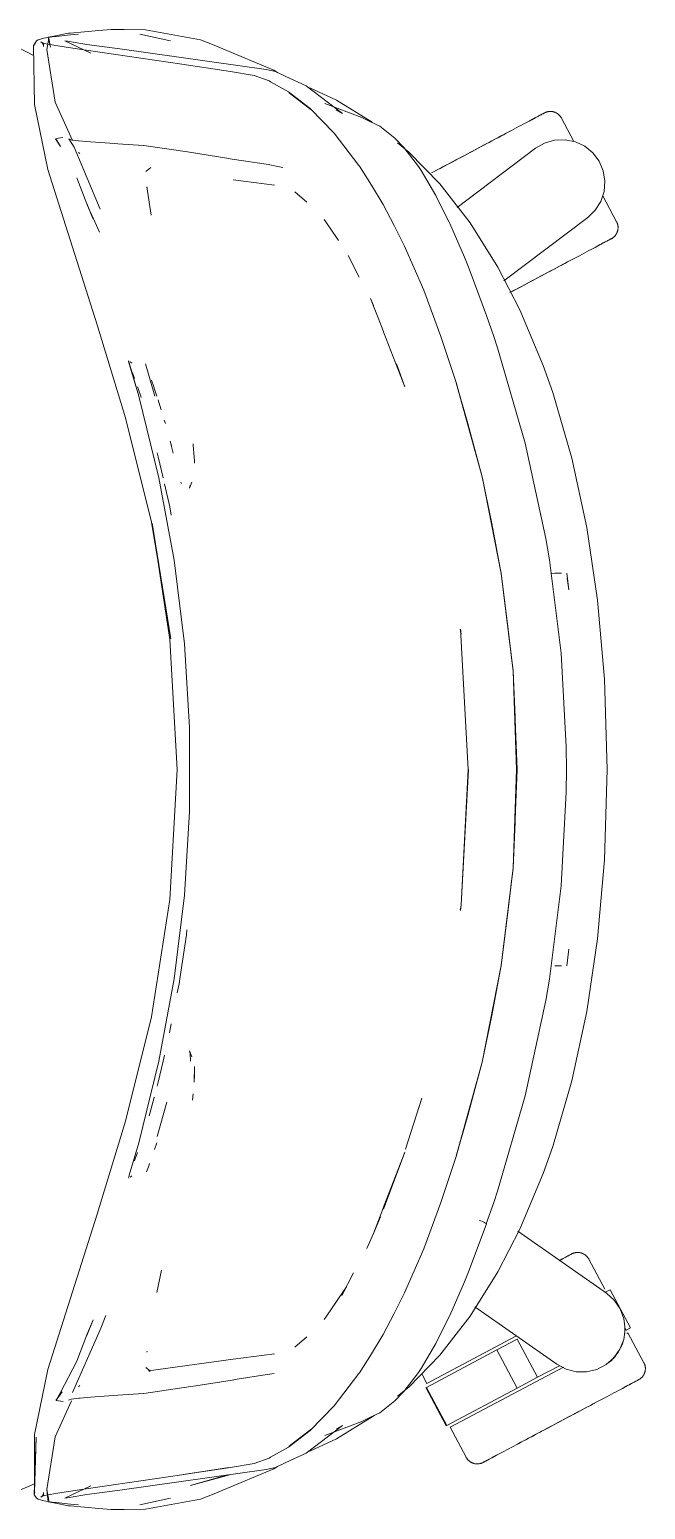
# Model space of a CAD drawing. Header units: millimetres. Extents: x 155920 to 295199, y -4084 to 97293.
# Drawn here: x 229044.1 to 229242.9, y 32937.5 to 33415.4 of the extents above; entities that cross this region are included whole.
import ezdxf

# ---------------------------------------------------------------- set-up
doc = ezdxf.new("R2010")
doc.units = ezdxf.units.MM
doc.header["$MEASUREMENT"] = 0
doc.layers.add('G-IMPT', color=8, linetype='CONTINUOUS', lineweight=9)
doc.layers.add('I-FURN', color=8, linetype='CONTINUOUS', lineweight=9)

msp = doc.modelspace()

# ---------------------------------------------------------------- linework, layer by layer
at = {"layer": 'G-IMPT'}
for p, q in [((229051.99, 33413.16), (229048.71, 33412.63)), ((229052.4, 33413.42), (229050.07, 33412.98)), ((229051.99, 33413.16), (229052.6, 33413.24)), ((229056.65, 33414.23), (229052.4, 33413.42)), ((229052.6, 33413.24), (229057.26, 33413.75)), ((229057.12, 33414.27), (229056.65, 33414.23)), ((229057.12, 33414.27), (229066.44, 33415.08)), ((229057.29, 33413.75), (229059.88, 33413.97)), ((229066.44, 33415.08), (229070.4, 33415.42)), ((229074.57, 33415.42), (229070.4, 33415.42)), ((229081.54, 33415.39), (229074.57, 33415.42)), ((229079.67, 33413.98), (229088.98, 33411.94)), ((229081.54, 33415.39), (229099.23, 33412.15)), ((229045.39, 33407.03), (229037.49, 33411.18)), ((229045.33, 33410.22), (229045.93, 33411.26)), ((229045.71, 33391.24), (229045.33, 33410.22)), ((229045.8, 33410.64), (229045.93, 33411.26)), ((229045.8, 33410.64), (229045.91, 33411.18)), ((229045.93, 33411.26), (229045.91, 33411.18)), ((229046.31, 33411.75), (229045.93, 33411.26)), ((229046.84, 33412.07), (229046.31, 33411.75)), ((229046.84, 33412.07), (229048.71, 33412.63)), ((229048.2, 33411.03), (229047.7, 33411.43)), ((229048.79, 33410.87), (229047.7, 33411.43)), ((229048.79, 33410.87), (229048.17, 33411.04)), ((229048.17, 33411.04), (229054.44, 33409.93)), ((229048.2, 33411.03), (229048.52, 33410.49)), ((229048.6, 33409.99), (229048.52, 33410.49)), ((229050.31, 33412.56), (229049.63, 33408.98)), ((229052.34, 33391.94), (229049.63, 33408.98)), ((229050.8, 33409.7), (229050.07, 33412.98)), ((229050.8, 33409.7), (229050.31, 33412.56)), ((229054.44, 33409.93), (229062.29, 33408.82)), ((229055.41, 33411.84), (229063.81, 33407.85)), ((229055.41, 33411.84), (229056.27, 33411.69)), ((229061.3, 33410.86), (229056.27, 33411.69)), ((229061.3, 33410.86), (229062.59, 33410.65)), ((229062.29, 33408.82), (229093.17, 33404.26)), ((229073.26, 33409.21), (229062.59, 33410.65)), ((229073.26, 33409.21), (229120.47, 33402.53)), ((229088.98, 33411.94), (229089.55, 33411.78)), ((229099.23, 33412.15), (229103.09, 33410.56)), ((229106.46, 33409.17), (229103.09, 33410.56)), ((229122.91, 33402.37), (229106.46, 33409.17)), ((229093.17, 33404.26), (229108.93, 33401.87)), ((229116.6, 33400.57), (229108.93, 33401.87)), ((229116.6, 33400.57), (229121.4, 33398.82)), ((229120.47, 33402.53), (229123.46, 33401.89)), ((229121.82, 33398.6), (229121.4, 33398.82)), ((229124.08, 33401.6), (229122.91, 33402.37)), ((229126.83, 33400.32), (229123.46, 33401.89)), ((229126.83, 33400.32), (229133.35, 33397.28)), ((229127.65, 33395.31), (229121.82, 33398.6)), ((229127.65, 33395.31), (229134.62, 33389.9)), ((229134.83, 33389.59), (229127.88, 33394.99)), ((229127.88, 33394.99), (229131.25, 33392.4)), ((229145.06, 33388.34), (229133.35, 33397.28)), ((229134.54, 33396.61), (229143.17, 33392.63)), ((229045.71, 33391.24), (229049.91, 33370.28)), ((229052.34, 33391.94), (229057.95, 33379.59)), ((229134.83, 33389.59), (229131.25, 33392.4)), ((229142.35, 33381.99), (229134.62, 33389.9)), ((229139.4, 33391.57), (229151.31, 33387.06)), ((229145.06, 33388.34), (229143.02, 33389.5)), ((229143.17, 33392.63), (229154.62, 33385.51)), ((229153.53, 33385.99), (229151.31, 33387.06)), ((229155.97, 33384.81), (229153.53, 33385.99)), ((229157.11, 33384.2), (229155.97, 33384.81)), ((229052.48, 33380.11), (229052.54, 33380.13)), ((229052.48, 33380.11), (229054.07, 33377.65)), ((229053.42, 33380.41), (229052.54, 33380.13)), ((229054.07, 33377.65), (229052.54, 33380.13)), ((229052.54, 33380.13), (229054.03, 33377.66)), ((229054.77, 33380.58), (229053.42, 33380.41)), ((229057.41, 33379.82), (229056.69, 33380.11)), ((229056.69, 33380.11), (229058.45, 33377.44)), ((229057.41, 33379.82), (229057.42, 33379.81)), ((229059.8, 33379.52), (229057.42, 33379.81)), ((229142.35, 33381.99), (229150.37, 33371.56)), ((229157.11, 33384.2), (229161.97, 33380.34)), ((229161.97, 33380.34), (229164.87, 33377.31)), ((229058.45, 33377.44), (229066.88, 33357.46)), ((229059.8, 33379.52), (229059.88, 33379.51)), ((229063.76, 33379.22), (229059.88, 33379.51)), ((229059.9, 33375.72), (229060.34, 33375.45)), ((229071.62, 33378.66), (229063.76, 33379.22)), ((229072.6, 33378.58), (229071.62, 33378.66)), ((229080.85, 33377.96), (229072.6, 33378.58)), ((229080.85, 33377.96), (229080.93, 33377.95)), ((229095, 33375.92), (229080.93, 33377.95)), ((229095, 33375.92), (229108.35, 33373.81)), ((229166.54, 33375.89), (229162.86, 33378.89)), ((229164.87, 33377.31), (229169.58, 33371.18)), ((229166.54, 33375.89), (229176.5, 33365.6)), ((229065.9, 33320.04), (229049.91, 33370.28)), ((229081.58, 33369.58), (229083.22, 33370.85)), ((229108.35, 33373.81), (229108.86, 33373.73)), ((229109.47, 33373.63), (229108.86, 33373.73)), ((229109.47, 33373.63), (229121.2, 33371.83)), ((229121.2, 33371.83), (229121.66, 33371.76)), ((229123.65, 33371.34), (229121.66, 33371.76)), ((229125.81, 33370.88), (229123.65, 33371.34)), ((229150.54, 33371.3), (229150.37, 33371.56)), ((229154.43, 33365.2), (229150.54, 33371.3)), ((229169.58, 33371.18), (229170.45, 33369.89)), ((229062.59, 33359.1), (229059.33, 33367.57)), ((229109.77, 33366.95), (229123.13, 33365.17)), ((229175.18, 33361.89), (229170.45, 33369.89)), ((229186.3, 33353), (229176.5, 33365.6)), ((229081.94, 33364.63), (229083.34, 33355.46)), ((229081.94, 33364.63), (229081.98, 33364.28)), ((229123.13, 33365.17), (229122.66, 33365.32)), ((229133.63, 33359.67), (229129.72, 33363.01)), ((229154.43, 33365.2), (229158.19, 33358.98)), ((229175.48, 33361.3), (229175.18, 33361.89)), ((229175.48, 33361.3), (229179.49, 33353.28)), ((229064.6, 33354.2), (229062.58, 33359.3)), ((229062.58, 33359.3), (229064.61, 33354.18)), ((229062.59, 33359.1), (229064.6, 33354.2)), ((229063.61, 33356.72), (229066.65, 33350)), ((229161.76, 33352.19), (229158.19, 33358.98)), ((229139.9, 33353.04), (229139.15, 33354.14)), ((229139.9, 33353.04), (229143.39, 33347.91)), ((229161.76, 33352.19), (229165.15, 33345.46)), ((229179.71, 33352.84), (229179.49, 33353.28)), ((229179.71, 33352.84), (229184.48, 33341.88)), ((229195.28, 33338.7), (229186.3, 33353)), ((229143.39, 33347.91), (229143.79, 33347.33)), ((229146.92, 33342.43), (229150.47, 33335.46)), ((229171.33, 33331.23), (229165.15, 33345.46)), ((229184.48, 33341.88), (229185.96, 33338.2)), ((229191.56, 33323.13), (229185.96, 33338.2)), ((229202.37, 33324.93), (229195.28, 33338.7)), ((229157.82, 33319.27), (229154.1, 33328.6)), ((229154.1, 33328.6), (229155.1, 33326.35)), ((229176.79, 33316.35), (229171.33, 33331.23)), ((229191.56, 33323.13), (229193.9, 33316.31)), ((229209.88, 33306.95), (229202.37, 33324.93)), ((229075.08, 33290.07), (229065.9, 33320.04)), ((229158.48, 33317.54), (229157.82, 33319.27)), ((229165.2, 33300.1), (229158.48, 33317.54)), ((229176.79, 33316.35), (229181.79, 33301.44)), ((229195.09, 33312.7), (229193.9, 33316.31)), ((229076.04, 33308.24), (229076.17, 33308.48)), ((229079.31, 33297.02), (229076.04, 33308.24)), ((229077.13, 33307.7), (229076.52, 33308.09)), ((229195.09, 33312.7), (229204.04, 33281.88)), ((229079.31, 33297.02), (229076.19, 33307.84)), ((229076.25, 33307.55), (229076.19, 33307.84)), ((229079.31, 33297.02), (229076.25, 33307.55)), ((229077.13, 33307.7), (229076.92, 33307.85)), ((229077.58, 33303.76), (229077.18, 33304.84)), ((229077.93, 33302.79), (229077.58, 33303.76)), ((229084.5, 33297.01), (229081.47, 33307.44)), ((229165.2, 33300.1), (229162.47, 33307.53)), ((229209.88, 33306.95), (229212.96, 33298.22)), ((229078.91, 33300.04), (229079.2, 33299.24)), ((229079.94, 33297.01), (229079.2, 33299.24)), ((229083.38, 33302.19), (229084.14, 33300.03)), ((229084.39, 33299.31), (229084.14, 33300.03)), ((229084.39, 33299.31), (229085.16, 33297.01)), ((229185.52, 33288.18), (229181.75, 33301.35)), ((229190.18, 33270.94), (229181.75, 33301.35)), ((229190.18, 33270.94), (229181.79, 33301.44)), ((229085.85, 33270.7), (229079.31, 33297.02)), ((229079.94, 33297.01), (229080.09, 33296.56)), ((229085.54, 33295.88), (229085.79, 33295.09)), ((229085.79, 33295.09), (229086.58, 33292.6)), ((229212.96, 33298.22), (229219.13, 33276.98)), ((229075.08, 33290.07), (229083.39, 33256.38)), ((229087.57, 33289.31), (229087.9, 33288.19)), ((229185.52, 33288.18), (229190.18, 33270.94)), ((229089.48, 33282.52), (229090.47, 33278.65)), ((229089.48, 33282.52), (229089.87, 33280.99)), ((229096.9, 33281.16), (229096.86, 33281.64)), ((229097.17, 33277.46), (229096.9, 33281.16)), ((229210.7, 33251.09), (229204.04, 33281.88)), ((229085.62, 33277.43), (229085.28, 33278.72)), ((229087.17, 33270.68), (229085.62, 33277.43)), ((229097.17, 33277.46), (229097.27, 33276.08)), ((229097.28, 33275.38), (229097.27, 33276.08)), ((229219.13, 33276.98), (229223.95, 33254.61)), ((229085.85, 33270.7), (229090.79, 33244.03)), ((229196.35, 33239.81), (229190.14, 33271.05)), ((229190.14, 33271.05), (229196.35, 33239.89)), ((229190.18, 33270.94), (229193.25, 33255.92)), ((229089.33, 33261.29), (229087.63, 33268.71)), ((229093.07, 33268.89), (229092.94, 33269.3)), ((229095.74, 33267.29), (229096.43, 33269.24)), ((229095.74, 33267.29), (229095.96, 33268.34)), ((229089.81, 33258.66), (229089.33, 33261.29)), ((229083.39, 33256.38), (229089.65, 33218.64)), ((229089.39, 33218.47), (229083.65, 33256)), ((229089.65, 33218.64), (229083.65, 33256)), ((229196.35, 33239.81), (229193.25, 33255.92)), ((229211.89, 33244.17), (229210.7, 33251.09)), ((229227.44, 33231.19), (229223.95, 33254.61)), ((229090.79, 33244.03), (229094.08, 33217.11)), ((229215.7, 33214), (229211.89, 33244.17)), ((229200.18, 33208.3), (229196.35, 33239.89)), ((229198.3, 33224.33), (229196.35, 33239.81)), ((229200.14, 33208.26), (229196.35, 33239.81)), ((229212.44, 33239.81), (229213.68, 33239.85)), ((229215.77, 33239.93), (229213.68, 33239.85)), ((229215.77, 33239.93), (229215.66, 33239.92)), ((229217.54, 33239.9), (229218.19, 33234.48)), ((229217.62, 33238.25), (229218.19, 33234.48)), ((229229.7, 33205.62), (229227.44, 33231.19)), ((229198.3, 33224.33), (229200.14, 33208.26)), ((229089.39, 33218.47), (229091.75, 33176.48)), ((229183.13, 33221.76), (229183.18, 33221.51)), ((229185.68, 33176.48), (229183.18, 33221.82)), ((229183.18, 33221.82), (229183.41, 33220.21)), ((229183.41, 33220.21), (229183.18, 33221.51)), ((229095.74, 33190.04), (229094.08, 33217.11)), ((229217.31, 33183.79), (229215.7, 33214)), ((229200.14, 33208.26), (229200.81, 33193.36)), ((229200.14, 33208.26), (229201.28, 33176.48)), ((229201.51, 33176.48), (229200.18, 33208.3)), ((229230.55, 33176.48), (229229.7, 33205.62)), ((229200.81, 33193.36), (229201.28, 33176.48)), ((229095.74, 33162.92), (229095.74, 33190.04)), ((229217.31, 33183.79), (229217.41, 33176.48)), ((229089.39, 33134.49), (229091.75, 33176.48)), ((229185.74, 33176.48), (229183.41, 33132.75)), ((229185.68, 33176.48), (229183.41, 33132.75)), ((229200.14, 33144.7), (229201.28, 33176.48)), ((229200.18, 33144.66), (229201.51, 33176.48)), ((229200.81, 33159.6), (229201.28, 33176.48)), ((229217.31, 33169.17), (229217.41, 33176.48)), ((229229.7, 33147.34), (229230.55, 33176.48)), ((229217.31, 33169.17), (229215.7, 33138.96)), ((229095.74, 33162.92), (229094.08, 33135.85)), ((229200.81, 33159.6), (229200.14, 33144.7)), ((229227.44, 33121.77), (229229.7, 33147.34)), ((229200.14, 33144.7), (229196.35, 33113.15)), ((229200.18, 33144.66), (229196.35, 33113.07)), ((229200.14, 33144.7), (229198.3, 33128.63)), ((229215.7, 33138.96), (229211.89, 33108.8)), ((229083.39, 33096.58), (229089.39, 33134.49)), ((229090.79, 33108.93), (229094.08, 33135.85)), ((229183.13, 33131.2), (229183.18, 33131.45)), ((229183.41, 33132.75), (229183.15, 33130.97)), ((229183.41, 33132.75), (229183.18, 33131.45)), ((229196.35, 33113.15), (229198.3, 33128.63)), ((229093.41, 33114.56), (229094.7, 33123.08)), ((229094.7, 33123.08), (229094.89, 33124.74)), ((229223.95, 33098.35), (229227.44, 33121.77)), ((229217.54, 33113.06), (229218.19, 33118.48)), ((229093.41, 33114.56), (229092.56, 33108.93)), ((229190.18, 33082.02), (229196.35, 33113.15)), ((229190.18, 33082.02), (229196.35, 33113.07)), ((229196.35, 33113.15), (229193.25, 33097.04)), ((229213.68, 33113.11), (229215.77, 33113.03)), ((229215.77, 33113.03), (229215.66, 33113.04)), ((229085.85, 33082.26), (229090.79, 33108.93)), ((229091.76, 33104.4), (229092.31, 33107.31)), ((229092.56, 33108.93), (229092.31, 33107.31)), ((229211.89, 33108.8), (229210.7, 33101.87)), ((229204.04, 33071.09), (229210.7, 33101.87)), ((229219.13, 33075.99), (229223.95, 33098.35)), ((229083.39, 33096.58), (229075.08, 33062.9)), ((229089.83, 33094.3), (229089.29, 33091.48)), ((229190.18, 33082.02), (229193.25, 33097.04)), ((229087.63, 33084.25), (229087.18, 33082.28)), ((229095.96, 33084.62), (229095.74, 33085.67)), ((229095.74, 33085.67), (229096.43, 33083.72)), ((229095.96, 33084.62), (229095.99, 33082.32)), ((229085.85, 33082.26), (229079.31, 33055.94)), ((229085.62, 33075.53), (229087.18, 33082.28)), ((229096, 33082.46), (229095.99, 33082.32)), ((229097.28, 33080.61), (229097.19, 33075.56)), ((229097.28, 33080.61), (229097.27, 33077.83)), ((229190.18, 33082.02), (229181.75, 33051.61)), ((229190.18, 33082.02), (229181.79, 33051.52)), ((229185.52, 33064.78), (229190.18, 33082.02)), ((229085.62, 33075.53), (229085.29, 33074.23)), ((229097.19, 33075.56), (229097.27, 33077.83)), ((229212.96, 33054.74), (229219.13, 33075.99)), ((229084, 33069.37), (229082.89, 33065.37)), ((229084, 33069.37), (229084.32, 33070.51)), ((229084.32, 33070.51), (229084.37, 33070.69)), ((229096.88, 33071.76), (229096.67, 33069.67)), ((229170.73, 33070.34), (229165.47, 33053.85)), ((229170.73, 33070.34), (229169.65, 33066.9)), ((229204.04, 33071.09), (229195.09, 33040.26)), ((229082.89, 33065.37), (229082.68, 33064.68)), ((229085.29, 33057.97), (229088.39, 33069.03)), ((229185.52, 33064.78), (229181.75, 33051.61)), ((229065.9, 33032.92), (229075.08, 33062.9)), ((229079.31, 33055.94), (229076.23, 33045.52)), ((229085.15, 33055.95), (229084.42, 33053.74)), ((229212.96, 33054.74), (229209.88, 33046.01)), ((229078.15, 33050.75), (229077.91, 33050.09)), ((229078.15, 33050.75), (229078.89, 33052.84)), ((229165.2, 33052.86), (229158.38, 33034.46)), ((229165.2, 33052.86), (229158.48, 33035.42)), ((229181.79, 33051.52), (229176.79, 33036.61)), ((229076.09, 33044.95), (229076.17, 33045.24)), ((229076.17, 33045.24), (229076.23, 33045.52)), ((229077.13, 33045.26), (229076.52, 33044.88)), ((229077.13, 33045.26), (229076.92, 33045.11)), ((229082.43, 33048.19), (229081.82, 33046.53)), ((229082.43, 33048.19), (229082.81, 33049.2)), ((229209.88, 33046.01), (229202.37, 33028.03)), ((229076.04, 33044.72), (229076.09, 33044.95)), ((229076.12, 33044.49), (229076.04, 33044.72)), ((229171.33, 33021.73), (229176.79, 33036.61)), ((229191.49, 33029.72), (229193.9, 33036.65)), ((229195.09, 33040.26), (229193.9, 33036.65)), ((229065.9, 33032.92), (229049.91, 32982.68)), ((229155.1, 33026.61), (229157.82, 33033.69)), ((229155.1, 33026.61), (229157.41, 33032.05)), ((229158.48, 33035.42), (229157.82, 33033.69)), ((229190.26, 33030.5), (229189.21, 33030.93)), ((229189.21, 33030.93), (229189.8, 33030.7)), ((229152.9, 33021.76), (229155.1, 33026.61)), ((229185.96, 33014.76), (229191.53, 33029.72)), ((229190.26, 33030.5), (229189.8, 33030.7)), ((229190.26, 33030.5), (229190.91, 33030.22)), ((229190.26, 33030.5), (229191.09, 33030.12)), ((229190.91, 33030.22), (229191.09, 33030.12)), ((229191.49, 33029.85), (229191.09, 33030.12)), ((229191.09, 33030.12), (229191.48, 33029.9)), ((229191.49, 33029.85), (229191.48, 33029.9)), ((229191.53, 33029.72), (229191.49, 33029.85)), ((229191.49, 33029.85), (229191.49, 33029.72)), ((229195.28, 33014.26), (229202.37, 33028.03)), ((229171.33, 33021.73), (229165.15, 33007.5)), ((229086.62, 33014.81), (229085.2, 33007.55)), ((229148.63, 33013.95), (229144.84, 33006.61)), ((229184.48, 33011.08), (229185.96, 33014.76)), ((229186.3, 32999.96), (229195.28, 33014.26)), ((229146.34, 33009.39), (229143.79, 33005.63)), ((229146.34, 33009.39), (229144.84, 33006.61)), ((229161.76, 33000.78), (229165.15, 33007.5)), ((229179.71, 33000.12), (229184.48, 33011.08)), ((229143.39, 33005.05), (229139.9, 32999.92)), ((229143.79, 33005.63), (229143.39, 33005.05)), ((229064.6, 32998.76), (229062.58, 32993.66)), ((229062.59, 32993.87), (229064.6, 32998.76)), ((229068.66, 33000.18), (229066.88, 32995.5)), ((229139.9, 32999.92), (229139.15, 32998.82)), ((229161.76, 33000.78), (229158.19, 32993.98)), ((229179.71, 33000.12), (229175.18, 32991.07)), ((229179.49, 32999.68), (229175.18, 32991.07)), ((229179.71, 33000.12), (229175.48, 32991.67)), ((229186.3, 32999.96), (229176.5, 32987.36)), ((229179.49, 32999.68), (229179.71, 33000.12)), ((229066.88, 32995.5), (229057.96, 32975.34)), ((229059.33, 32985.4), (229062.59, 32993.87)), ((229062.58, 32993.66), (229063.98, 32997.2)), ((229133.63, 32993.29), (229129.72, 32989.95)), ((229154.43, 32987.76), (229158.19, 32993.98)), ((229081.94, 32988.33), (229081.98, 32988.68)), ((229175.18, 32991.07), (229170.45, 32983.07)), ((229175.18, 32991.07), (229175.48, 32991.67)), ((229059.33, 32985.4), (229054.05, 32975.29)), ((229081.58, 32983.39), (229083.15, 32982.14)), ((229109.77, 32986.01), (229082.44, 32982.27)), ((229109.77, 32986.01), (229123.13, 32987.79)), ((229123.13, 32987.79), (229122.66, 32987.64)), ((229154.43, 32987.76), (229150.54, 32981.66)), ((229166.54, 32977.07), (229176.5, 32987.36)), ((229169.58, 32981.78), (229170.45, 32983.07)), ((229049.91, 32982.68), (229045.71, 32961.72)), ((229082.44, 32982.27), (229082.7, 32982.22)), ((229082.94, 32982.18), (229082.7, 32982.22)), ((229097.69, 32977.46), (229109.46, 32979.33)), ((229111.12, 32979.59), (229109.46, 32979.33)), ((229117.96, 32980.65), (229111.12, 32979.59)), ((229117.96, 32980.65), (229123.03, 32981.4)), ((229142.35, 32970.97), (229150.37, 32981.4)), ((229150.37, 32981.4), (229150.54, 32981.66)), ((229164.87, 32975.65), (229169.58, 32981.78)), ((229052.7, 32972.83), (229054.54, 32975.54)), ((229052.7, 32972.83), (229054.05, 32975.29)), ((229060.34, 32977.51), (229059.9, 32977.24)), ((229059.98, 32973.45), (229060.35, 32973.49)), ((229063.76, 32973.74), (229060.35, 32973.49)), ((229063.76, 32973.74), (229072.6, 32974.38)), ((229080.85, 32975), (229072.6, 32974.38)), ((229080.93, 32975.01), (229080.85, 32975)), ((229080.93, 32975.01), (229096.14, 32977.22)), ((229096.14, 32977.22), (229097.69, 32977.46)), ((229164.87, 32975.65), (229161.97, 32972.62)), ((229162.86, 32974.07), (229166.54, 32977.07)), ((229052.34, 32961.02), (229057.62, 32972.63)), ((229052.7, 32972.83), (229052.67, 32973)), ((229052.73, 32972.7), (229052.7, 32972.83)), ((229053.42, 32972.55), (229052.73, 32972.7)), ((229054.95, 32972.39), (229053.42, 32972.55)), ((229056.68, 32972.87), (229057.45, 32973.14)), ((229057.52, 32973.16), (229057.45, 32973.14)), ((229059.98, 32973.45), (229057.52, 32973.16)), ((229134.62, 32963.07), (229142.35, 32970.97)), ((229155.97, 32968.15), (229157.11, 32968.76)), ((229157.11, 32968.76), (229161.97, 32972.62)), ((229145.06, 32964.62), (229133.41, 32955.71)), ((229139.4, 32961.39), (229151.31, 32965.9)), ((229145.06, 32964.62), (229143.11, 32963.51)), ((229154.62, 32967.45), (229143.17, 32960.33)), ((229153.53, 32966.97), (229151.31, 32965.9)), ((229155.97, 32968.15), (229153.53, 32966.97)), ((229154.62, 32967.45), (229155.38, 32967.96)), ((229046.15, 32960.84), (229045.57, 32942.39)), ((229045.71, 32961.72), (229045.67, 32942.86)), ((229046.15, 32960.84), (229045.67, 32942.86)), ((229052.34, 32961.02), (229049.63, 32943.98)), ((229134.62, 32963.07), (229127.65, 32957.65)), ((229127.88, 32957.97), (229134.83, 32963.37)), ((229127.88, 32957.97), (229131.25, 32960.56)), ((229134.83, 32963.37), (229131.25, 32960.56)), ((229143.17, 32960.33), (229134.54, 32956.35)), ((229127.65, 32957.65), (229121.82, 32954.36)), ((229133.41, 32955.71), (229126.83, 32952.64)), ((229073.26, 32943.75), (229120.47, 32950.43)), ((229093.17, 32948.7), (229108.36, 32951.03)), ((229093.77, 32948.79), (229108.93, 32951.09)), ((229093.77, 32948.79), (229108.36, 32951.03)), ((229122.91, 32950.59), (229106.46, 32943.79)), ((229116.6, 32952.39), (229108.93, 32951.09)), ((229121.4, 32954.14), (229116.6, 32952.39)), ((229120.47, 32950.43), (229123.46, 32951.07)), ((229121.4, 32954.14), (229121.82, 32954.36)), ((229124.08, 32951.36), (229122.91, 32950.59)), ((229126.83, 32952.64), (229123.46, 32951.07)), ((229037.51, 32942.26), (229045.68, 32945.83)), ((229063.84, 32945.13), (229055.41, 32941.12)), ((229093.17, 32948.7), (229062.29, 32944.14)), ((229096.05, 32945.3), (229109, 32948.81)), ((229096.05, 32945.3), (229107.94, 32948.66)), ((229045.54, 32942.27), (229045.73, 32943.14)), ((229045.54, 32942.27), (229045.93, 32941.7)), ((229045.57, 32942.39), (229045.67, 32942.86)), ((229045.67, 32942.86), (229045.7, 32943.03)), ((229045.73, 32943.14), (229045.7, 32943.03)), ((229046.31, 32941.21), (229045.93, 32941.7)), ((229046.31, 32941.21), (229046.84, 32940.89)), ((229048.71, 32940.34), (229046.84, 32940.89)), ((229048.79, 32942.09), (229047.7, 32941.53)), ((229048.2, 32941.93), (229047.7, 32941.53)), ((229048.17, 32941.92), (229054.44, 32943.03)), ((229048.79, 32942.09), (229048.17, 32941.92)), ((229048.52, 32942.47), (229048.2, 32941.93)), ((229048.52, 32942.47), (229048.6, 32942.97)), ((229051.99, 32939.8), (229048.71, 32940.34)), ((229050.31, 32940.4), (229049.63, 32943.98)), ((229050.31, 32940.4), (229049.69, 32943.94)), ((229049.69, 32943.94), (229050.07, 32939.98)), ((229062.29, 32944.14), (229054.44, 32943.03)), ((229055.41, 32941.12), (229056.27, 32941.27)), ((229056.27, 32941.27), (229061.3, 32942.1)), ((229061.3, 32942.1), (229062.59, 32942.31)), ((229073.26, 32943.75), (229062.59, 32942.31)), ((229079.67, 32938.98), (229088.98, 32941.02)), ((229081.54, 32937.57), (229099.23, 32940.81)), ((229088.98, 32941.02), (229089.55, 32941.18)), ((229099.23, 32940.81), (229103.09, 32942.4)), ((229106.46, 32943.79), (229103.09, 32942.4)), ((229052.4, 32939.54), (229050.07, 32939.98)), ((229051.99, 32939.8), (229052.6, 32939.72)), ((229052.4, 32939.54), (229056.65, 32938.73)), ((229057.26, 32939.21), (229052.6, 32939.72)), ((229057.12, 32938.69), (229056.65, 32938.73)), ((229066.44, 32937.88), (229057.12, 32938.69)), ((229057.29, 32939.21), (229059.88, 32938.99)), ((229066.44, 32937.88), (229070.4, 32937.54)), ((229070.4, 32937.54), (229074.57, 32937.54)), ((229081.54, 32937.57), (229074.57, 32937.54))]:
    msp.add_line(p, q, dxfattribs=at)
at = {"layer": 'I-FURN'}
for p, q in [((229202.7, 33384.47), (229201.96, 33384.08)), ((229203.4, 33384.85), (229202.7, 33384.47)), ((229204.08, 33385.21), (229203.4, 33384.85)), ((229204.73, 33385.55), (229204.08, 33385.21)), ((229205.35, 33385.88), (229204.73, 33385.55)), ((229205.93, 33386.19), (229205.35, 33385.88)), ((229205.62, 33386.03), (229206.19, 33386.33)), ((229206.48, 33386.48), (229205.93, 33386.19)), ((229206.19, 33386.33), (229206.72, 33386.61)), ((229207, 33386.76), (229206.48, 33386.48)), ((229206.72, 33386.61), (229207.22, 33386.88)), ((229207.48, 33387.02), (229207, 33386.76)), ((229207.22, 33386.88), (229207.69, 33387.13)), ((229207.93, 33387.25), (229207.48, 33387.02)), ((229207.69, 33387.13), (229208.12, 33387.36)), ((229208.34, 33387.47), (229207.93, 33387.25)), ((229208.12, 33387.36), (229208.51, 33387.56)), ((229208.71, 33387.67), (229208.34, 33387.47)), ((229208.51, 33387.56), (229208.87, 33387.75)), ((229209.05, 33387.85), (229208.71, 33387.67)), ((229208.87, 33387.75), (229209.19, 33387.92)), ((229209.34, 33388.01), (229209.05, 33387.85)), ((229209.19, 33387.92), (229209.47, 33388.07)), ((229209.6, 33388.14), (229209.34, 33388.01)), ((229209.47, 33388.07), (229209.71, 33388.2)), ((229209.82, 33388.26), (229209.6, 33388.14)), ((229209.71, 33388.2), (229209.91, 33388.31)), ((229210, 33388.36), (229209.82, 33388.26)), ((229209.91, 33388.31), (229210.07, 33388.39)), ((229210.14, 33388.43), (229210, 33388.36)), ((229210.07, 33388.39), (229210.19, 33388.46)), ((229210.24, 33388.48), (229210.14, 33388.43)), ((229210.19, 33388.46), (229210.27, 33388.5)), ((229210.3, 33388.52), (229210.24, 33388.48)), ((229210.27, 33388.5), (229210.32, 33388.52)), ((229210.32, 33388.53), (229210.3, 33388.52)), ((229210.32, 33388.53), (229210.47, 33388.6)), ((229210.32, 33388.52), (229210.32, 33388.53)), ((229210.47, 33388.6), (229210.61, 33388.67)), ((229210.61, 33388.67), (229210.76, 33388.73)), ((229210.76, 33388.73), (229210.91, 33388.78)), ((229210.91, 33388.78), (229211.07, 33388.83)), ((229211.07, 33388.83), (229211.22, 33388.87)), ((229211.22, 33388.87), (229211.38, 33388.91)), ((229211.38, 33388.91), (229211.54, 33388.94)), ((229211.54, 33388.94), (229211.7, 33388.96)), ((229211.7, 33388.96), (229211.86, 33388.98)), ((229211.86, 33388.98), (229212.02, 33388.99)), ((229212.02, 33388.99), (229212.18, 33389)), ((229212.18, 33389), (229212.34, 33389)), ((229212.34, 33389), (229212.5, 33388.99)), ((229212.5, 33388.99), (229212.66, 33388.97)), ((229212.66, 33388.97), (229212.82, 33388.95)), ((229212.82, 33388.95), (229212.98, 33388.92)), ((229212.98, 33388.92), (229213.14, 33388.89)), ((229213.14, 33388.89), (229213.29, 33388.85)), ((229213.29, 33388.85), (229213.45, 33388.8)), ((229213.45, 33388.8), (229213.6, 33388.75)), ((229213.6, 33388.75), (229213.75, 33388.69)), ((229213.75, 33388.69), (229213.9, 33388.63)), ((229213.9, 33388.63), (229214.04, 33388.56)), ((229214.04, 33388.56), (229214.19, 33388.48)), ((229214.19, 33388.48), (229214.32, 33388.4)), ((229214.32, 33388.4), (229214.46, 33388.31)), ((229214.46, 33388.31), (229214.59, 33388.22)), ((229214.59, 33388.22), (229214.72, 33388.12)), ((229214.72, 33388.12), (229214.84, 33388.02)), ((229214.84, 33388.02), (229214.96, 33387.91)), ((229214.96, 33387.91), (229215.08, 33387.8)), ((229215.08, 33387.8), (229215.19, 33387.68)), ((229215.19, 33387.68), (229215.3, 33387.56)), ((229215.3, 33387.56), (229215.4, 33387.44)), ((229215.4, 33387.44), (229215.49, 33387.31)), ((229215.49, 33387.31), (229215.59, 33387.17)), ((229215.59, 33387.17), (229215.67, 33387.04)), ((229215.67, 33387.04), (229215.75, 33386.9)), ((229215.75, 33386.9), (229215.77, 33386.86)), ((229219.8, 33379.28), (229215.77, 33386.86)), ((229192.83, 33379.23), (229193.78, 33379.73)), ((229194.29, 33380), (229193.35, 33379.5)), ((229193.78, 33379.73), (229194.72, 33380.23)), ((229195.22, 33380.5), (229194.29, 33380)), ((229194.72, 33380.23), (229195.64, 33380.72)), ((229196.14, 33380.98), (229195.22, 33380.5)), ((229195.64, 33380.72), (229196.55, 33381.2)), ((229197.03, 33381.46), (229196.14, 33380.98)), ((229196.55, 33381.2), (229197.44, 33381.68)), ((229197.91, 33381.93), (229197.03, 33381.46)), ((229197.44, 33381.68), (229198.31, 33382.14)), ((229198.77, 33382.38), (229197.91, 33381.93)), ((229198.31, 33382.14), (229199.15, 33382.59)), ((229199.6, 33382.83), (229198.77, 33382.38)), ((229200.41, 33383.26), (229199.6, 33382.83)), ((229201.2, 33383.68), (229200.41, 33383.26)), ((229201.96, 33384.08), (229201.2, 33383.68)), ((229210.35, 33378.77), (229213.58, 33379.71)), ((229213.58, 33379.71), (229216.96, 33379.85)), ((229216.96, 33379.85), (229220.26, 33379.18)), ((229182.11, 33358), (229207.43, 33377.08)), ((229183.91, 33374.48), (229184.91, 33375.02)), ((229185.46, 33375.3), (229184.45, 33374.77)), ((229184.91, 33375.02), (229185.92, 33375.55)), ((229186.46, 33375.84), (229185.46, 33375.3)), ((229185.92, 33375.55), (229186.92, 33376.08)), ((229187.46, 33376.37), (229186.46, 33375.84)), ((229186.92, 33376.08), (229187.92, 33376.62)), ((229188.46, 33376.9), (229187.46, 33376.37)), ((229187.92, 33376.62), (229188.92, 33377.15)), ((229189.46, 33377.43), (229188.46, 33376.9)), ((229188.92, 33377.15), (229189.91, 33377.67)), ((229190.44, 33377.96), (229189.46, 33377.43)), ((229189.91, 33377.67), (229190.9, 33378.2)), ((229191.42, 33378.48), (229190.44, 33377.96)), ((229190.9, 33378.2), (229191.87, 33378.72)), ((229192.39, 33378.99), (229191.42, 33378.48)), ((229191.87, 33378.72), (229192.83, 33379.23)), ((229193.35, 33379.5), (229192.39, 33378.99)), ((229207.43, 33377.08), (229210.35, 33378.77)), ((229220.26, 33379.18), (229223.31, 33377.74)), ((229223.31, 33377.74), (229225.93, 33375.61)), ((229225.93, 33375.61), (229227.96, 33372.92)), ((229175.15, 33369.82), (229176.08, 33370.32)), ((229176.58, 33370.59), (229175.65, 33370.09)), ((229176.08, 33370.32), (229177.02, 33370.82)), ((229177.53, 33371.09), (229176.58, 33370.59)), ((229177.02, 33370.82), (229177.98, 33371.33)), ((229178.5, 33371.61), (229177.53, 33371.09)), ((229177.98, 33371.33), (229178.95, 33371.84)), ((229179.47, 33372.12), (229178.5, 33371.61)), ((229178.95, 33371.84), (229179.92, 33372.36)), ((229180.46, 33372.65), (229179.47, 33372.12)), ((229179.92, 33372.36), (229180.91, 33372.89)), ((229181.45, 33373.17), (229180.46, 33372.65)), ((229180.91, 33372.89), (229181.91, 33373.42)), ((229182.44, 33373.7), (229181.45, 33373.17)), ((229181.91, 33373.42), (229182.9, 33373.95)), ((229183.45, 33374.24), (229182.44, 33373.7)), ((229182.9, 33373.95), (229183.91, 33374.48)), ((229184.45, 33374.77), (229183.45, 33374.24)), ((229227.96, 33372.92), (229229.28, 33369.82)), ((229174.72, 33369.6), (229173.82, 33369.12)), ((229174.23, 33369.34), (229175.15, 33369.82)), ((229175.65, 33370.09), (229174.72, 33369.6)), ((229229.28, 33369.82), (229229.83, 33366.49)), ((229229.83, 33366.49), (229229.56, 33363.12)), ((229229.56, 33363.12), (229228.5, 33359.92)), ((229233.58, 33353.36), (229229.11, 33361.77)), ((229226.7, 33357.07), (229224.27, 33354.73)), ((229228.5, 33359.92), (229226.7, 33357.07)), ((229224.27, 33354.73), (229197.2, 33334.33)), ((229233.58, 33353.36), (229233.66, 33353.22)), ((229233.66, 33353.22), (229233.72, 33353.07)), ((229233.72, 33353.07), (229233.78, 33352.92)), ((229233.78, 33352.92), (229233.84, 33352.77)), ((229233.84, 33352.77), (229233.89, 33352.62)), ((229233.89, 33352.62), (229233.93, 33352.46)), ((229233.93, 33352.46), (229233.97, 33352.3)), ((229233.97, 33352.3), (229234, 33352.15)), ((229234, 33352.15), (229234.02, 33351.99)), ((229234.03, 33351.02), (229234.01, 33350.86)), ((229234.02, 33351.99), (229234.04, 33351.83)), ((229234.04, 33351.18), (229234.03, 33351.02)), ((229234.04, 33351.83), (229234.05, 33351.67)), ((229234.05, 33351.34), (229234.04, 33351.18)), ((229234.05, 33351.67), (229234.05, 33351.5)), ((229234.05, 33351.5), (229234.05, 33351.34)), ((229228.32, 33346), (229228.82, 33346.26)), ((229229.08, 33346.4), (229228.59, 33346.14)), ((229228.82, 33346.26), (229229.29, 33346.51)), ((229229.52, 33346.64), (229229.08, 33346.4)), ((229229.29, 33346.51), (229229.72, 33346.74)), ((229229.93, 33346.86), (229229.52, 33346.64)), ((229229.72, 33346.74), (229230.11, 33346.95)), ((229230.31, 33347.05), (229229.93, 33346.86)), ((229230.11, 33346.95), (229230.46, 33347.14)), ((229230.64, 33347.23), (229230.31, 33347.05)), ((229230.46, 33347.14), (229230.78, 33347.31)), ((229230.94, 33347.39), (229230.64, 33347.23)), ((229230.78, 33347.31), (229231.06, 33347.46)), ((229231.2, 33347.53), (229230.94, 33347.39)), ((229231.06, 33347.46), (229231.3, 33347.58)), ((229231.42, 33347.64), (229231.2, 33347.53)), ((229231.3, 33347.58), (229231.5, 33347.69)), ((229231.6, 33347.74), (229231.42, 33347.64)), ((229231.5, 33347.69), (229231.67, 33347.78)), ((229231.74, 33347.81), (229231.6, 33347.74)), ((229231.67, 33347.78), (229231.79, 33347.84)), ((229231.84, 33347.87), (229231.74, 33347.81)), ((229231.79, 33347.84), (229231.87, 33347.89)), ((229231.9, 33347.9), (229231.84, 33347.87)), ((229231.87, 33347.89), (229231.91, 33347.91)), ((229231.92, 33347.91), (229231.9, 33347.9)), ((229231.91, 33347.91), (229231.92, 33347.91)), ((229231.96, 33347.93), (229231.92, 33347.91)), ((229232.1, 33348.01), (229231.96, 33347.93)), ((229232.23, 33348.1), (229232.1, 33348.01)), ((229232.36, 33348.19), (229232.23, 33348.1)), ((229232.49, 33348.28), (229232.36, 33348.19)), ((229232.62, 33348.39), (229232.49, 33348.28)), ((229232.74, 33348.49), (229232.62, 33348.39)), ((229232.86, 33348.6), (229232.74, 33348.49)), ((229232.97, 33348.72), (229232.86, 33348.6)), ((229233.08, 33348.84), (229232.97, 33348.72)), ((229233.18, 33348.96), (229233.08, 33348.84)), ((229233.28, 33349.09), (229233.18, 33348.96)), ((229233.37, 33349.22), (229233.28, 33349.09)), ((229233.46, 33349.36), (229233.37, 33349.22)), ((229233.54, 33349.5), (229233.46, 33349.36)), ((229233.62, 33349.64), (229233.54, 33349.5)), ((229233.69, 33349.78), (229233.62, 33349.64)), ((229233.75, 33349.93), (229233.69, 33349.78)), ((229233.81, 33350.08), (229233.75, 33349.93)), ((229233.86, 33350.23), (229233.81, 33350.08)), ((229233.91, 33350.39), (229233.86, 33350.23)), ((229233.95, 33350.55), (229233.91, 33350.39)), ((229233.98, 33350.7), (229233.95, 33350.55)), ((229234.01, 33350.86), (229233.98, 33350.7)), ((229219.03, 33341.06), (229219.9, 33341.52)), ((229219.9, 33341.52), (229220.75, 33341.97)), ((229220.75, 33341.97), (229221.57, 33342.41)), ((229221.57, 33342.41), (229222.37, 33342.84)), ((229222.37, 33342.84), (229223.15, 33343.25)), ((229223.15, 33343.25), (229223.9, 33343.65)), ((229223.9, 33343.65), (229224.62, 33344.03)), ((229224.62, 33344.03), (229225.32, 33344.4)), ((229225.32, 33344.4), (229225.98, 33344.75)), ((229225.98, 33344.75), (229226.61, 33345.09)), ((229226.61, 33345.09), (229227.22, 33345.41)), ((229227.53, 33345.58), (229226.94, 33345.27)), ((229227.22, 33345.41), (229227.78, 33345.71)), ((229228.08, 33345.87), (229227.53, 33345.58)), ((229227.78, 33345.71), (229228.32, 33346)), ((229228.59, 33346.14), (229228.08, 33345.87)), ((229211.05, 33336.82), (229210.06, 33336.29)), ((229210.52, 33336.53), (229211.51, 33337.06)), ((229212.04, 33337.34), (229211.05, 33336.82)), ((229211.51, 33337.06), (229212.49, 33337.58)), ((229213.02, 33337.86), (229212.04, 33337.34)), ((229212.49, 33337.58), (229213.47, 33338.1)), ((229213.99, 33338.38), (229213.02, 33337.86)), ((229213.47, 33338.1), (229214.43, 33338.61)), ((229214.94, 33338.89), (229213.99, 33338.38)), ((229214.43, 33338.61), (229215.38, 33339.12)), ((229215.89, 33339.39), (229214.94, 33338.89)), ((229215.38, 33339.12), (229216.32, 33339.62)), ((229216.82, 33339.88), (229215.89, 33339.39)), ((229216.32, 33339.62), (229217.24, 33340.11)), ((229217.73, 33340.37), (229216.82, 33339.88)), ((229217.24, 33340.11), (229218.15, 33340.59)), ((229218.15, 33340.59), (229219.03, 33341.06)), ((229202.05, 33332.03), (229201.07, 33331.51)), ((229201.52, 33331.75), (229202.51, 33332.27)), ((229203.04, 33332.56), (229202.05, 33332.03)), ((229202.51, 33332.27), (229203.5, 33332.8)), ((229204.04, 33333.09), (229203.04, 33332.56)), ((229203.5, 33332.8), (229204.5, 33333.33)), ((229205.04, 33333.62), (229204.04, 33333.09)), ((229204.5, 33333.33), (229205.5, 33333.87)), ((229206.05, 33334.15), (229205.04, 33333.62)), ((229205.5, 33333.87), (229206.51, 33334.4)), ((229207.05, 33334.69), (229206.05, 33334.15)), ((229206.51, 33334.4), (229207.51, 33334.94)), ((229208.06, 33335.22), (229207.05, 33334.69)), ((229207.51, 33334.94), (229208.52, 33335.47)), ((229209.06, 33335.76), (229208.06, 33335.22)), ((229208.52, 33335.47), (229209.52, 33336)), ((229210.06, 33336.29), (229209.06, 33335.76)), ((229209.52, 33336), (229210.52, 33336.53)), ((229200.09, 33330.99), (229199.13, 33330.48)), ((229199.57, 33330.71), (229200.54, 33331.23)), ((229201.07, 33331.51), (229200.09, 33330.99)), ((229200.54, 33331.23), (229201.52, 33331.75)), ((229201.74, 33027.36), (229230.33, 33007.34)), ((229215.01, 33017.86), (229215.54, 33018.14)), ((229215.82, 33018.29), (229215.3, 33018.01)), ((229215.54, 33018.14), (229216.04, 33018.41)), ((229216.3, 33018.54), (229215.82, 33018.29)), ((229216.04, 33018.41), (229216.51, 33018.66)), ((229216.75, 33018.78), (229216.3, 33018.54)), ((229216.51, 33018.66), (229216.94, 33018.88)), ((229217.16, 33019), (229216.75, 33018.78)), ((229216.94, 33018.88), (229217.33, 33019.09)), ((229217.53, 33019.2), (229217.16, 33019)), ((229217.33, 33019.09), (229217.69, 33019.28)), ((229217.86, 33019.38), (229217.53, 33019.2)), ((229217.69, 33019.28), (229218.01, 33019.45)), ((229218.16, 33019.53), (229217.86, 33019.38)), ((229218.01, 33019.45), (229218.29, 33019.6)), ((229218.42, 33019.67), (229218.16, 33019.53)), ((229218.29, 33019.6), (229218.53, 33019.73)), ((229218.64, 33019.79), (229218.42, 33019.67)), ((229218.53, 33019.73), (229218.73, 33019.83)), ((229218.82, 33019.88), (229218.64, 33019.79)), ((229218.73, 33019.83), (229218.89, 33019.92)), ((229218.96, 33019.96), (229218.82, 33019.88)), ((229218.89, 33019.92), (229219.01, 33019.99)), ((229219.06, 33020.01), (229218.96, 33019.96)), ((229219.01, 33019.99), (229219.09, 33020.03)), ((229219.12, 33020.04), (229219.06, 33020.01)), ((229219.09, 33020.03), (229219.13, 33020.05)), ((229219.14, 33020.05), (229219.12, 33020.04)), ((229219.13, 33020.05), (229219.14, 33020.05)), ((229219.14, 33020.05), (229219.28, 33020.13)), ((229219.28, 33020.13), (229219.43, 33020.19)), ((229219.43, 33020.19), (229219.58, 33020.25)), ((229219.58, 33020.25), (229219.73, 33020.31)), ((229219.73, 33020.31), (229219.89, 33020.36)), ((229219.89, 33020.36), (229220.04, 33020.4)), ((229220.04, 33020.4), (229220.2, 33020.44)), ((229220.2, 33020.44), (229220.36, 33020.47)), ((229220.36, 33020.47), (229220.52, 33020.49)), ((229220.52, 33020.49), (229220.68, 33020.51)), ((229220.68, 33020.51), (229220.84, 33020.52)), ((229220.84, 33020.52), (229221, 33020.53)), ((229221, 33020.53), (229221.16, 33020.52)), ((229221.16, 33020.52), (229221.32, 33020.52)), ((229221.32, 33020.52), (229221.48, 33020.5)), ((229221.48, 33020.5), (229221.64, 33020.48)), ((229221.64, 33020.48), (229221.8, 33020.45)), ((229221.8, 33020.45), (229221.96, 33020.42)), ((229221.96, 33020.42), (229222.11, 33020.38)), ((229222.11, 33020.38), (229222.27, 33020.33)), ((229222.27, 33020.33), (229222.42, 33020.28)), ((229222.42, 33020.28), (229222.57, 33020.22)), ((229222.57, 33020.22), (229222.72, 33020.16)), ((229222.72, 33020.16), (229222.86, 33020.09)), ((229222.86, 33020.09), (229223.01, 33020.01)), ((229223.01, 33020.01), (229223.14, 33019.93)), ((229223.14, 33019.93), (229223.28, 33019.84)), ((229223.28, 33019.84), (229223.41, 33019.75)), ((229223.41, 33019.75), (229223.54, 33019.65)), ((229223.54, 33019.65), (229223.66, 33019.55)), ((229223.66, 33019.55), (229223.78, 33019.44)), ((229223.78, 33019.44), (229223.9, 33019.33)), ((229223.9, 33019.33), (229224.01, 33019.21)), ((229224.01, 33019.21), (229224.12, 33019.09)), ((229224.12, 33019.09), (229224.22, 33018.96)), ((229224.22, 33018.96), (229224.31, 33018.84)), ((229224.31, 33018.84), (229224.41, 33018.7)), ((229224.41, 33018.7), (229224.49, 33018.57)), ((229224.49, 33018.57), (229224.57, 33018.43)), ((229224.57, 33018.43), (229224.59, 33018.39)), ((229229.74, 33008.7), (229224.59, 33018.39)), ((229230.1, 33007.76), (229231.49, 33008.5)), ((229230.18, 33007.8), (229230.1, 33007.76)), ((229230.33, 33007.34), (229232.84, 33005.09)), ((229238.06, 32996.14), (229231.49, 33008.5)), ((229214.28, 32984.41), (229187.85, 33002.92)), ((229232.84, 33005.09), (229234.74, 33002.3)), ((229234.74, 33002.3), (229235.92, 32999.13)), ((229235.92, 32999.13), (229236.3, 32995.78)), ((229172.35, 32978.19), (229201.05, 32993.44)), ((229236.3, 32995.78), (229235.87, 32992.44)), ((229236.27, 32996.15), (229236.67, 32995.4)), ((229238.06, 32996.14), (229236.67, 32995.4)), ((229236.67, 32995.4), (229236.76, 32995.44)), ((229236.88, 32994.38), (229237.25, 32994.57)), ((229242.4, 32984.89), (229237.25, 32994.57)), ((229172.17, 32976.96), (229194.87, 32989.03)), ((229194.87, 32989.03), (229201.52, 32992.56)), ((229201.45, 32976.67), (229194.87, 32989.03)), ((229208.09, 32980.2), (229201.52, 32992.56)), ((229231.88, 32985.67), (229234.17, 32988.45)), ((229234.65, 32989.29), (229232.72, 32986.53)), ((229235.87, 32992.44), (229234.65, 32989.29)), ((229179.86, 32964.06), (229216.47, 32983.52)), ((229215.15, 32983.95), (229208.09, 32980.2)), ((229217.26, 32982.83), (229214.28, 32984.41)), ((229230.18, 32984.31), (229227.18, 32982.76)), ((229232.72, 32986.53), (229230.18, 32984.31)), ((229230.46, 32984.51), (229231.88, 32985.67)), ((229242.4, 32984.89), (229242.48, 32984.75)), ((229242.48, 32984.75), (229242.54, 32984.6)), ((229242.54, 32984.6), (229242.6, 32984.45)), ((229242.6, 32984.45), (229242.66, 32984.3)), ((229242.66, 32984.3), (229242.71, 32984.14)), ((229242.71, 32984.14), (229242.75, 32983.99)), ((229242.75, 32983.99), (229242.79, 32983.83)), ((229242.79, 32983.83), (229242.82, 32983.67)), ((229242.82, 32983.67), (229242.84, 32983.51)), ((229242.84, 32983.51), (229242.86, 32983.35)), ((229242.86, 32983.35), (229242.87, 32983.19)), ((229242.87, 32983.19), (229242.87, 32983.03)), ((229170.67, 32981.34), (229172.35, 32978.19)), ((229208.09, 32980.2), (229201.45, 32976.67)), ((229220.53, 32982), (229217.26, 32982.83)), ((229223.9, 32981.98), (229220.53, 32982)), ((229227.18, 32982.76), (229223.9, 32981.98)), ((229238.11, 32978.04), (229238.54, 32978.27)), ((229238.75, 32978.38), (229238.34, 32978.17)), ((229238.54, 32978.27), (229238.93, 32978.48)), ((229239.13, 32978.58), (229238.75, 32978.38)), ((229238.93, 32978.48), (229239.28, 32978.67)), ((229239.46, 32978.76), (229239.13, 32978.58)), ((229239.28, 32978.67), (229239.6, 32978.84)), ((229239.76, 32978.92), (229239.46, 32978.76)), ((229239.6, 32978.84), (229239.88, 32978.98)), ((229240.02, 32979.06), (229239.76, 32978.92)), ((229239.88, 32978.98), (229240.12, 32979.11)), ((229240.24, 32979.17), (229240.02, 32979.06)), ((229240.12, 32979.11), (229240.32, 32979.22)), ((229240.42, 32979.27), (229240.24, 32979.17)), ((229240.32, 32979.22), (229240.48, 32979.3)), ((229240.56, 32979.34), (229240.42, 32979.27)), ((229240.48, 32979.3), (229240.61, 32979.37)), ((229240.66, 32979.4), (229240.56, 32979.34)), ((229240.61, 32979.37), (229240.69, 32979.41)), ((229240.72, 32979.43), (229240.66, 32979.4)), ((229240.69, 32979.41), (229240.73, 32979.44)), ((229240.74, 32979.44), (229240.72, 32979.43)), ((229240.73, 32979.44), (229240.74, 32979.44)), ((229240.77, 32979.46), (229240.74, 32979.44)), ((229240.91, 32979.54), (229240.77, 32979.46)), ((229241.05, 32979.62), (229240.91, 32979.54)), ((229241.18, 32979.72), (229241.05, 32979.62)), ((229241.31, 32979.81), (229241.18, 32979.72)), ((229241.44, 32979.91), (229241.31, 32979.81)), ((229241.56, 32980.02), (229241.44, 32979.91)), ((229241.68, 32980.13), (229241.56, 32980.02)), ((229241.79, 32980.25), (229241.68, 32980.13)), ((229241.9, 32980.37), (229241.79, 32980.25)), ((229242, 32980.49), (229241.9, 32980.37)), ((229242.1, 32980.62), (229242, 32980.49)), ((229242.19, 32980.75), (229242.1, 32980.62)), ((229242.28, 32980.89), (229242.19, 32980.75)), ((229242.36, 32981.02), (229242.28, 32980.89)), ((229242.44, 32981.17), (229242.36, 32981.02)), ((229242.51, 32981.31), (229242.44, 32981.17)), ((229242.57, 32981.46), (229242.51, 32981.31)), ((229242.63, 32981.61), (229242.57, 32981.46)), ((229242.68, 32981.76), (229242.63, 32981.61)), ((229242.73, 32981.92), (229242.68, 32981.76)), ((229242.77, 32982.07), (229242.73, 32981.92)), ((229242.8, 32982.23), (229242.77, 32982.07)), ((229242.83, 32982.39), (229242.8, 32982.23)), ((229242.85, 32982.55), (229242.83, 32982.39)), ((229242.86, 32982.71), (229242.85, 32982.55)), ((229242.87, 32982.87), (229242.86, 32982.71)), ((229242.87, 32983.03), (229242.87, 32982.87)), ((229171.99, 32976.86), (229178.57, 32964.5)), ((229178.74, 32964.59), (229172.17, 32976.96)), ((229201.45, 32976.67), (229178.74, 32964.59)), ((229228.72, 32973.05), (229229.57, 32973.5)), ((229229.57, 32973.5), (229230.39, 32973.94)), ((229230.39, 32973.94), (229231.19, 32974.36)), ((229231.19, 32974.36), (229231.97, 32974.78)), ((229231.97, 32974.78), (229232.72, 32975.18)), ((229232.72, 32975.18), (229233.44, 32975.56)), ((229233.44, 32975.56), (229234.14, 32975.93)), ((229234.14, 32975.93), (229234.8, 32976.28)), ((229234.8, 32976.28), (229235.43, 32976.62)), ((229235.43, 32976.62), (229236.03, 32976.94)), ((229236.35, 32977.1), (229235.76, 32976.79)), ((229236.03, 32976.94), (229236.6, 32977.24)), ((229236.9, 32977.4), (229236.35, 32977.1)), ((229236.6, 32977.24), (229237.14, 32977.53)), ((229237.41, 32977.67), (229236.9, 32977.4)), ((229237.14, 32977.53), (229237.64, 32977.79)), ((229237.9, 32977.93), (229237.41, 32977.67)), ((229237.64, 32977.79), (229238.11, 32978.04)), ((229238.34, 32978.17), (229237.9, 32977.93)), ((229220.86, 32968.87), (229219.87, 32968.34)), ((229220.33, 32968.59), (229221.31, 32969.11)), ((229221.84, 32969.39), (229220.86, 32968.87)), ((229221.31, 32969.11), (229222.28, 32969.63)), ((229222.81, 32969.9), (229221.84, 32969.39)), ((229222.28, 32969.63), (229223.25, 32970.14)), ((229223.76, 32970.41), (229222.81, 32969.9)), ((229223.25, 32970.14), (229224.2, 32970.65)), ((229224.71, 32970.92), (229223.76, 32970.41)), ((229224.2, 32970.65), (229225.14, 32971.14)), ((229225.64, 32971.41), (229224.71, 32970.92)), ((229225.14, 32971.14), (229226.06, 32971.63)), ((229226.55, 32971.9), (229225.64, 32971.41)), ((229226.06, 32971.63), (229226.97, 32972.12)), ((229226.97, 32972.12), (229227.85, 32972.59)), ((229227.85, 32972.59), (229228.72, 32973.05)), ((229179.86, 32964.06), (229185.01, 32954.37)), ((229211.86, 32964.09), (229210.87, 32963.56)), ((229211.33, 32963.8), (229212.32, 32964.33)), ((229212.86, 32964.62), (229211.86, 32964.09)), ((229212.32, 32964.33), (229213.32, 32964.86)), ((229213.86, 32965.15), (229212.86, 32964.62)), ((229213.32, 32964.86), (229214.32, 32965.39)), ((229214.87, 32965.68), (229213.86, 32965.15)), ((229214.32, 32965.39), (229215.33, 32965.93)), ((229215.87, 32966.22), (229214.87, 32965.68)), ((229215.33, 32965.93), (229216.33, 32966.46)), ((229216.88, 32966.75), (229215.87, 32966.22)), ((229216.33, 32966.46), (229217.34, 32967)), ((229217.88, 32967.28), (229216.88, 32966.75)), ((229217.34, 32967), (229218.34, 32967.53)), ((229218.88, 32967.82), (229217.88, 32967.28)), ((229218.34, 32967.53), (229219.34, 32968.06)), ((229219.87, 32968.34), (229218.88, 32967.82)), ((229219.34, 32968.06), (229220.33, 32968.59)), ((229202.02, 32958.85), (229202.87, 32959.31)), ((229203.35, 32959.56), (229202.48, 32959.1)), ((229202.87, 32959.31), (229203.75, 32959.77)), ((229204.23, 32960.03), (229203.35, 32959.56)), ((229203.75, 32959.77), (229204.65, 32960.25)), ((229205.14, 32960.51), (229204.23, 32960.03)), ((229204.65, 32960.25), (229205.56, 32960.74)), ((229206.06, 32961), (229205.14, 32960.51)), ((229205.56, 32960.74), (229206.49, 32961.23)), ((229207, 32961.5), (229206.06, 32961)), ((229206.49, 32961.23), (229207.43, 32961.73)), ((229207.95, 32962.01), (229207, 32961.5)), ((229207.43, 32961.73), (229208.39, 32962.24)), ((229208.91, 32962.52), (229207.95, 32962.01)), ((229208.39, 32962.24), (229209.36, 32962.76)), ((229209.89, 32963.04), (229208.91, 32962.52)), ((229209.36, 32962.76), (229210.34, 32963.28)), ((229210.87, 32963.56), (229209.89, 32963.04)), ((229210.34, 32963.28), (229211.33, 32963.8)), ((229185.03, 32954.34), (229185.01, 32954.37)), ((229193.3, 32954.22), (229193.78, 32954.47)), ((229194.06, 32954.62), (229193.56, 32954.35)), ((229193.78, 32954.47), (229194.3, 32954.75)), ((229194.59, 32954.9), (229194.06, 32954.62)), ((229194.3, 32954.75), (229194.85, 32955.04)), ((229195.16, 32955.21), (229194.59, 32954.9)), ((229194.85, 32955.04), (229195.44, 32955.35)), ((229195.44, 32955.35), (229196.05, 32955.68)), ((229196.05, 32955.68), (229196.7, 32956.02)), ((229196.7, 32956.02), (229197.38, 32956.38)), ((229197.38, 32956.38), (229198.09, 32956.76)), ((229198.09, 32956.76), (229198.82, 32957.15)), ((229198.82, 32957.15), (229199.58, 32957.56)), ((229199.58, 32957.56), (229200.37, 32957.98)), ((229200.37, 32957.98), (229201.18, 32958.41)), ((229201.18, 32958.41), (229202.02, 32958.85)), ((229202.48, 32959.1), (229201.63, 32958.65)), ((229185.11, 32954.2), (229185.03, 32954.34)), ((229185.2, 32954.06), (229185.11, 32954.2)), ((229185.29, 32953.93), (229185.2, 32954.06)), ((229185.38, 32953.8), (229185.29, 32953.93)), ((229185.49, 32953.67), (229185.38, 32953.8)), ((229185.59, 32953.55), (229185.49, 32953.67)), ((229185.7, 32953.43), (229185.59, 32953.55)), ((229185.82, 32953.32), (229185.7, 32953.43)), ((229185.94, 32953.21), (229185.82, 32953.32)), ((229186.06, 32953.11), (229185.94, 32953.21)), ((229186.19, 32953.01), (229186.06, 32953.11)), ((229186.32, 32952.92), (229186.19, 32953.01)), ((229186.46, 32952.83), (229186.32, 32952.92)), ((229186.6, 32952.75), (229186.46, 32952.83)), ((229186.74, 32952.67), (229186.6, 32952.75)), ((229186.89, 32952.6), (229186.74, 32952.67)), ((229187.03, 32952.54), (229186.89, 32952.6)), ((229187.18, 32952.48), (229187.03, 32952.54)), ((229187.34, 32952.43), (229187.18, 32952.48)), ((229187.49, 32952.38), (229187.34, 32952.43)), ((229187.65, 32952.34), (229187.49, 32952.38)), ((229187.8, 32952.31), (229187.65, 32952.34)), ((229187.96, 32952.28), (229187.8, 32952.31)), ((229188.12, 32952.26), (229187.96, 32952.28)), ((229188.28, 32952.25), (229188.12, 32952.26)), ((229188.44, 32952.24), (229188.28, 32952.25)), ((229188.6, 32952.24), (229188.44, 32952.24)), ((229188.77, 32952.24), (229188.6, 32952.24)), ((229188.93, 32952.25), (229188.77, 32952.24)), ((229189.09, 32952.27), (229188.93, 32952.25)), ((229189.25, 32952.29), (229189.09, 32952.27)), ((229189.4, 32952.32), (229189.25, 32952.29)), ((229189.56, 32952.36), (229189.4, 32952.32)), ((229189.72, 32952.4), (229189.56, 32952.36)), ((229189.87, 32952.45), (229189.72, 32952.4)), ((229190.02, 32952.51), (229189.87, 32952.45)), ((229190.17, 32952.57), (229190.02, 32952.51)), ((229190.32, 32952.63), (229190.17, 32952.57)), ((229190.46, 32952.71), (229190.32, 32952.63)), ((229190.46, 32952.71), (229190.48, 32952.72)), ((229190.47, 32952.71), (229190.46, 32952.71)), ((229190.51, 32952.73), (229190.47, 32952.71)), ((229190.48, 32952.72), (229190.54, 32952.75)), ((229190.59, 32952.78), (229190.51, 32952.73)), ((229190.54, 32952.75), (229190.64, 32952.8)), ((229190.71, 32952.84), (229190.59, 32952.78)), ((229190.64, 32952.8), (229190.78, 32952.88)), ((229190.88, 32952.93), (229190.71, 32952.84)), ((229190.78, 32952.88), (229190.96, 32952.97)), ((229191.08, 32953.03), (229190.88, 32952.93)), ((229190.96, 32952.97), (229191.18, 32953.09)), ((229191.32, 32953.16), (229191.08, 32953.03)), ((229191.18, 32953.09), (229191.44, 32953.23)), ((229191.6, 32953.31), (229191.32, 32953.16)), ((229191.44, 32953.23), (229191.74, 32953.39)), ((229191.91, 32953.48), (229191.6, 32953.31)), ((229191.74, 32953.39), (229192.07, 32953.56)), ((229192.27, 32953.67), (229191.91, 32953.48)), ((229192.07, 32953.56), (229192.45, 32953.76)), ((229192.66, 32953.88), (229192.27, 32953.67)), ((229192.45, 32953.76), (229192.86, 32953.98)), ((229193.09, 32954.11), (229192.66, 32953.88)), ((229192.86, 32953.98), (229193.3, 32954.22)), ((229193.56, 32954.35), (229193.09, 32954.11))]:
    msp.add_line(p, q, dxfattribs=at)
for points in [[(229236.27, 32996.15), (229236.27, 32995.92), (229236.28, 32995.38), (229236.24, 32994.72), (229236.2, 32994.34)], [(229233.33, 32987.24), (229233, 32986.82), (229232.66, 32986.39), (229232.23, 32986.01)]]:
    msp.add_open_spline(points, degree=3, dxfattribs=at)
msp.add_open_spline([(229235.67, 32991.74), (229235.53, 32991.27), (229235.31, 32990.64), (229235.01, 32990), (229234.93, 32989.85)], degree=3, knots=[-0.6, -0.6, -0.6, -0.6, -0.5, -0.4680239, -0.4680239, -0.4680239, -0.4680239], dxfattribs=at)

doc.saveas('drawing.dxf')
